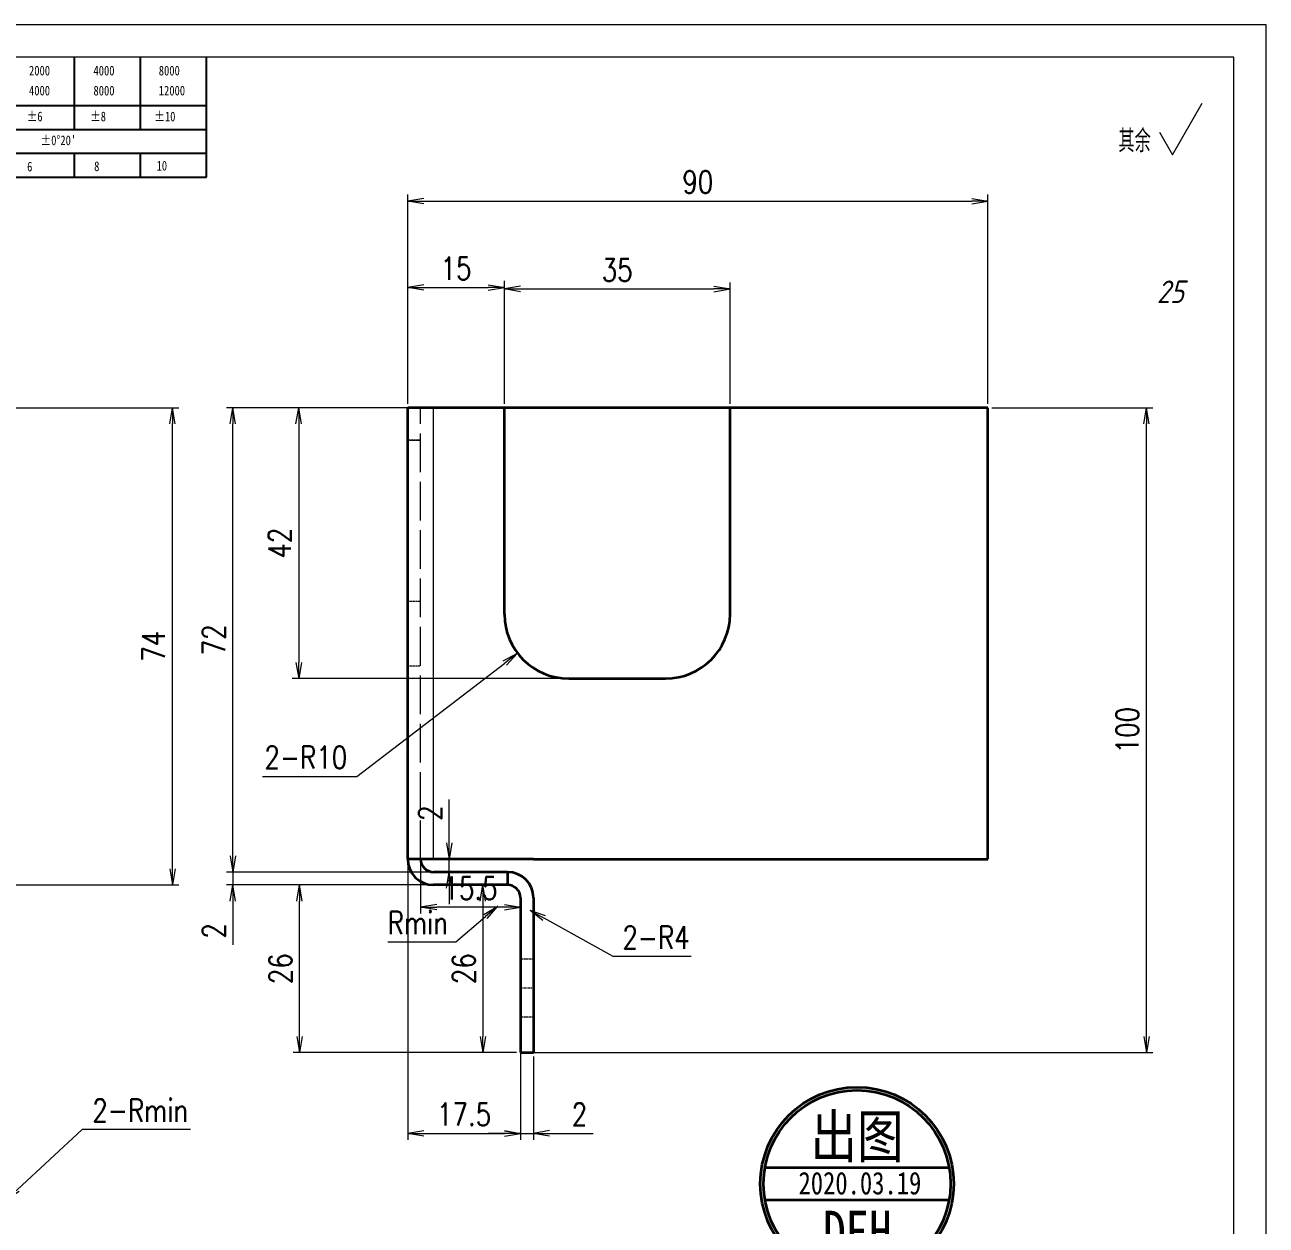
# Model space of a CAD drawing. Header units: millimetres. Extents: x -50531 to 104182, y -50696 to 36723.
# Drawn here: x -50253 to -50060.4, y 35705.5 to 35891.6 of the extents above; entities that cross this region are included whole.
import ezdxf
from ezdxf.enums import TextEntityAlignment as Align

# ---------------------------------------------------------------- set-up
doc = ezdxf.new("R2010")
doc.units = ezdxf.units.MM
doc.header["$LTSCALE"] = 0.5
for name, pattern in [('AM_ISO02W050x2', [3.75, 3, -0.75]), ('AM_ISO08W050x2', [9, 6, -0.75, 1.5, -0.75]), ('DASHDOT', [18.5, 12, -3, 0.5, -3]), ('DASHED', [15, 12, -3]), ('DOT2', [0.125, 0, -0.125])]:
    doc.linetypes.add(name, pattern=pattern)
for name, color, linetype, lineweight in [('中心线', 2, 'AM_ISO08W050x2', 18), ('印章专用-出图', 1, 'Continuous', 80), ('图框', 7, 'Continuous', 18), ('标注线', 3, 'Continuous', 18), ('粗实线', 7, 'Continuous', 35), ('虚线', 1, 'AM_ISO02W050x2', 18)]:
    doc.layers.add(name, color=color, linetype=linetype, lineweight=lineweight)
doc.layers.add('图\\M+19E79\\M+195B6\\M+18E9A', color=7, linetype='Continuous')
doc.layers.add('打印-禁用', color=7, linetype='Continuous', lineweight=15, plot=False)
doc.styles.add('DIM', font='romans.shx', dxfattribs={"width": 0.8, "bigfont": 'bigfont.shx'})
doc.styles.add('国标', font='simfang.ttf', dxfattribs={"width": 0.8})
doc.styles.add('机械长仿宋', font='gbenor.shx', dxfattribs={"height": 1, "bigfont": 'gbcbig.shx'})
doc.dimstyles.new('DEH 1-1$0', dxfattribs={"dimtxt": 3.5, "dimasz": 2.5, "dimexe": 1, "dimexo": 0.625, "dimgap": 1.2, "dimtad": 1, "dimzin": 9, "dimdsep": 46, "dimtxsty": 'DIM', "dimblk": 'OPEN', "dimcen": 0, "dimclrd": 8, "dimclre": 8, "dimclrt": 2, "dimazin": 2, "dimtfac": 0.5, "dimtmove": 0, "dimatfit": 3, "dimldrblk": 'OPEN', "dimfxl": 0, "dimtolj": 2, "dimlwd": 18, "dimlwe": 18, "dimarcsym": 0})
doc.dimstyles.new('DEH 1-1$4', dxfattribs={"dimtxt": 3.5, "dimasz": 2.5, "dimexe": 1, "dimexo": 0.625, "dimgap": 1.2, "dimtad": 1, "dimtoh": 1, "dimdsep": 46, "dimtxsty": 'DIM', "dimblk": 'OPEN', "dimcen": 0, "dimclrd": 8, "dimclre": 8, "dimclrt": 2, "dimazin": 2, "dimtfac": 0.5, "dimtofl": 0, "dimtmove": 0, "dimatfit": 3, "dimldrblk": 'OPEN', "dimfxl": 0, "dimtolj": 2, "dimlwd": 18, "dimlwe": 18, "dimarcsym": 0})

# ---------------------------------------------------------------- blocks, each defined once
blk = doc.blocks.new('GZDEH零件A3图框V01版')
at = {"layer": '图\\M+19E79\\M+195B6\\M+18E9A', "color": 9}
for p, q in [((3092.64, -1561.98), (3092.64, -1554.46)), ((3102.86, -1561.98), (3102.86, -1554.46)), ((3113.09, -1573.08), (3113.09, -1554.46)), ((2996.09, -1561.98), (3113.09, -1561.98)), ((3092.64, -1565.68), (3092.64, -1561.98)), ((3102.86, -1565.68), (3102.86, -1561.98)), ((2996.09, -1565.68), (3113.09, -1565.68)), ((2996.09, -1569.38), (3113.09, -1569.38)), ((3092.64, -1573.08), (3092.64, -1569.38)), ((3102.86, -1573.08), (3102.86, -1569.38)), ((2990.09, -1573.08), (3113.09, -1573.08))]:
    blk.add_line(p, q, dxfattribs=at)
at = {"layer": '图框', "linetype": 'Continuous'}
for p, q in [((3272.49, -1554.46), (2882.49, -1554.46)), ((3272.49, -1832.96), (3272.49, -1554.46))]:
    blk.add_line(p, q, dxfattribs=at)
at = {"layer": '打印-禁用', "linetype": 'Continuous'}
for p, q in [((3277.49, -1549.46), (2857.49, -1549.46)), ((3277.49, -1846.46), (3277.49, -1549.46))]:
    blk.add_line(p, q, dxfattribs=at)
at = {"layer": '图\\M+19E79\\M+195B6\\M+18E9A', "color": 9, "style": '国标', "width": 0.8}
for s, p in [('2000', (3085.57, -1557.31)), ('4000', (3095.57, -1557.31)), ('8000', (3105.7, -1557.31)), ('4000', (3085.57, -1560.41)), ('8000', (3095.57, -1560.41)), ('12000', (3105.7, -1560.41)), ('±6', (3085.22, -1564.42)), ('±8', (3095.06, -1564.42)), ('±10', (3105.02, -1564.42)), ("±0%%D20'", (3087.38, -1568.12)), ('6', (3085.28, -1572.19)), ('8', (3095.68, -1572.15)), ('10', (3105.36, -1572.06))]:
    blk.add_text(s, height=1.5, dxfattribs=at).set_placement(p)
blk = doc.blocks.new('DEH A3')
at = {"layer": '图框'}
blk.add_blockref('GZDEH零件A3图框V01版', (-2857.49, 1846.46), dxfattribs=at)
blk = doc.blocks.new('其余任何25')
at = {"layer": '标注线'}
for p, q in [((0, 0), (4.62, 8)), ((-2.02, 3.5), (0, 0))]:
    blk.add_line(p, q, dxfattribs=at)
at = {"layer": '标注线', "color": 7, "linetype": 'DOT2', "style": '机械长仿宋'}
blk.add_text('其余', height=3.5, dxfattribs=at).set_placement((-8.38, 0.4))
at = {"layer": '标注线', "color": 2, "style": '机械长仿宋', "oblique": 15}
blk.add_attdef('25', text='', height=3.5, dxfattribs=at).set_placement((1.79, -24.04), align=Align.BOTTOM_RIGHT)
blk = doc.blocks.new('_Open')
at = {"color": 0, "linetype": 'ByBlock', "lineweight": -2}
for p, q in [((-1, 0.167), (0, 0)), ((-1, -0.167), (0, 0)), ((0, 0), (-1, 0))]:
    blk.add_line(p, q, dxfattribs=at)
blk = doc.blocks.new('*D21')
at = {"layer": 'Defpoints', "color": 0, "transparency": 16777216}
for p in [(-50255.46, 35832.26), (-50230.1, 35832.26), (-50262.96, 35758.26)]:
    blk.add_point(p, dxfattribs=at)
at = {"layer": '标注线', "color": 8, "lineweight": 18, "transparency": 16777216}
for p, q in [((-50254.83, 35832.26), (-50229.1, 35832.26)), ((-50230.1, 35760.76), (-50230.1, 35829.76)), ((-50262.33, 35758.26), (-50229.1, 35758.26))]:
    blk.add_line(p, q, dxfattribs=at)
at = {"layer": '标注线', "color": 8, "lineweight": 18, "transparency": 16777216, "xscale": 2.5, "yscale": 2.5, "zscale": 2.5}
for p, rotation in [((-50230.1, 35832.26), 90), ((-50230.1, 35758.26), 270)]:
    blk.add_blockref('_Open', p, dxfattribs=dict(at, rotation=rotation))
at = {"layer": '标注线', "color": 2, "transparency": 16777216, "insert": (-50233.05, 35795.26), "char_height": 3.5, "attachment_point": 5, "rotation": 90, "style": 'DIM'}
blk.add_mtext('\\A2;74', dxfattribs=at)
blk = doc.blocks.new('*D22')
at = {"layer": 'Defpoints', "color": 0, "transparency": 16777216}
for p in [(-50103.62, 35864.32), (-50193.62, 35832.26), (-50103.62, 35832.26)]:
    blk.add_point(p, dxfattribs=at)
at = {"layer": '标注线', "color": 8, "lineweight": 18, "transparency": 16777216}
for p, q in [((-50193.62, 35832.88), (-50193.62, 35865.32)), ((-50191.12, 35864.32), (-50106.12, 35864.32)), ((-50103.62, 35832.88), (-50103.62, 35865.32))]:
    blk.add_line(p, q, dxfattribs=at)
at = {"layer": '标注线', "color": 8, "lineweight": 18, "transparency": 16777216, "xscale": 2.5, "yscale": 2.5, "zscale": 2.5, "rotation": 180}
blk.add_blockref('_Open', (-50193.62, 35864.32), dxfattribs=at)
at = {"layer": '标注线', "color": 8, "lineweight": 18, "transparency": 16777216, "xscale": 2.5, "yscale": 2.5, "zscale": 2.5}
blk.add_blockref('_Open', (-50103.62, 35864.32), dxfattribs=at)
at = {"layer": '标注线', "color": 2, "transparency": 16777216, "insert": (-50148.62, 35867.27), "char_height": 3.5, "attachment_point": 5, "style": 'DIM'}
blk.add_mtext('\\A2;90', dxfattribs=at)
blk = doc.blocks.new('*D23')
at = {"layer": 'Defpoints', "color": 0, "transparency": 16777216}
for p in [(-50178.62, 35850.92), (-50193.62, 35832.26), (-50178.62, 35832.26)]:
    blk.add_point(p, dxfattribs=at)
at = {"layer": '标注线', "color": 8, "lineweight": 18, "transparency": 16777216}
for p, q in [((-50193.62, 35832.88), (-50193.62, 35851.92)), ((-50191.12, 35850.92), (-50181.12, 35850.92)), ((-50178.62, 35832.88), (-50178.62, 35851.92))]:
    blk.add_line(p, q, dxfattribs=at)
at = {"layer": '标注线', "color": 8, "lineweight": 18, "transparency": 16777216, "xscale": 2.5, "yscale": 2.5, "zscale": 2.5, "rotation": 180}
blk.add_blockref('_Open', (-50193.62, 35850.92), dxfattribs=at)
at = {"layer": '标注线', "color": 8, "lineweight": 18, "transparency": 16777216, "xscale": 2.5, "yscale": 2.5, "zscale": 2.5}
blk.add_blockref('_Open', (-50178.62, 35850.92), dxfattribs=at)
at = {"layer": '标注线', "color": 2, "transparency": 16777216, "insert": (-50186.12, 35853.87), "char_height": 3.5, "attachment_point": 5, "style": 'DIM'}
blk.add_mtext('\\A2;15', dxfattribs=at)
blk = doc.blocks.new('*D24')
at = {"layer": 'Defpoints', "color": 0, "transparency": 16777216}
for p in [(-50143.62, 35850.68), (-50178.62, 35832.26), (-50143.62, 35832.26)]:
    blk.add_point(p, dxfattribs=at)
at = {"layer": '标注线', "color": 8, "lineweight": 18, "transparency": 16777216}
for p, q in [((-50178.62, 35832.88), (-50178.62, 35851.68)), ((-50176.12, 35850.68), (-50146.12, 35850.68)), ((-50143.62, 35832.88), (-50143.62, 35851.68))]:
    blk.add_line(p, q, dxfattribs=at)
at = {"layer": '标注线', "color": 8, "lineweight": 18, "transparency": 16777216, "xscale": 2.5, "yscale": 2.5, "zscale": 2.5, "rotation": 180}
blk.add_blockref('_Open', (-50178.62, 35850.68), dxfattribs=at)
at = {"layer": '标注线', "color": 8, "lineweight": 18, "transparency": 16777216, "xscale": 2.5, "yscale": 2.5, "zscale": 2.5}
blk.add_blockref('_Open', (-50143.62, 35850.68), dxfattribs=at)
at = {"layer": '标注线', "color": 2, "transparency": 16777216, "insert": (-50161.12, 35853.63), "char_height": 3.5, "attachment_point": 5, "style": 'DIM'}
blk.add_mtext('\\A2;35', dxfattribs=at)
blk = doc.blocks.new('*D25')
at = {"layer": 'Defpoints', "color": 0, "transparency": 16777216}
for p in [(-50178.62, 35832.26), (-50210.53, 35790.26), (-50168.62, 35790.26)]:
    blk.add_point(p, dxfattribs=at)
at = {"layer": '标注线', "color": 8, "lineweight": 18, "transparency": 16777216}
for p, q in [((-50179.24, 35832.26), (-50211.53, 35832.26)), ((-50210.53, 35829.76), (-50210.53, 35792.76)), ((-50169.24, 35790.26), (-50211.53, 35790.26))]:
    blk.add_line(p, q, dxfattribs=at)
at = {"layer": '标注线', "color": 8, "lineweight": 18, "transparency": 16777216, "xscale": 2.5, "yscale": 2.5, "zscale": 2.5}
for p, rotation in [((-50210.53, 35832.26), 90), ((-50210.53, 35790.26), 270)]:
    blk.add_blockref('_Open', p, dxfattribs=dict(at, rotation=rotation))
at = {"layer": '标注线', "color": 2, "transparency": 16777216, "insert": (-50213.48, 35811.26), "char_height": 3.5, "attachment_point": 5, "rotation": 90, "style": 'DIM'}
blk.add_mtext('\\A2;42', dxfattribs=at)
blk = doc.blocks.new('*D26')
at = {"layer": 'Defpoints', "color": 0, "transparency": 16777216}
for p in [(-50103.62, 35832.26), (-50079.03, 35832.26), (-50176.12, 35732.26)]:
    blk.add_point(p, dxfattribs=at)
at = {"layer": '标注线', "color": 8, "lineweight": 18, "transparency": 16777216}
for p, q in [((-50102.99, 35832.26), (-50078.03, 35832.26)), ((-50079.03, 35734.76), (-50079.03, 35829.76)), ((-50175.49, 35732.26), (-50078.03, 35732.26))]:
    blk.add_line(p, q, dxfattribs=at)
at = {"layer": '标注线', "color": 8, "lineweight": 18, "transparency": 16777216, "xscale": 2.5, "yscale": 2.5, "zscale": 2.5}
for p, rotation in [((-50079.03, 35832.26), 90), ((-50079.03, 35732.26), 270)]:
    blk.add_blockref('_Open', p, dxfattribs=dict(at, rotation=rotation))
at = {"layer": '标注线', "color": 2, "transparency": 16777216, "insert": (-50081.98, 35782.26), "char_height": 3.5, "attachment_point": 5, "rotation": 90, "style": 'DIM'}
blk.add_mtext('\\A2;100', dxfattribs=at)
blk = doc.blocks.new('*D38')
at = {"layer": 'Defpoints', "color": 0, "transparency": 16777216}
for p in [(-50176.12, 35732.26), (-50174.12, 35732.26), (-50174.12, 35719.73)]:
    blk.add_point(p, dxfattribs=at)
at = {"layer": '标注线', "color": 8, "lineweight": 18, "transparency": 16777216}
for p, q in [((-50176.12, 35731.63), (-50176.12, 35718.73)), ((-50174.12, 35731.63), (-50174.12, 35718.73)), ((-50178.62, 35719.73), (-50181.12, 35719.73)), ((-50176.12, 35719.73), (-50174.12, 35719.73)), ((-50171.62, 35719.73), (-50164.85, 35719.73))]:
    blk.add_line(p, q, dxfattribs=at)
at = {"layer": '标注线', "color": 8, "lineweight": 18, "transparency": 16777216, "xscale": 2.5, "yscale": 2.5, "zscale": 2.5}
blk.add_blockref('_Open', (-50176.12, 35719.73), dxfattribs=at)
at = {"layer": '标注线', "color": 8, "lineweight": 18, "transparency": 16777216, "xscale": 2.5, "yscale": 2.5, "zscale": 2.5, "rotation": 180}
blk.add_blockref('_Open', (-50174.12, 35719.73), dxfattribs=at)
at = {"layer": '标注线', "color": 2, "transparency": 16777216, "insert": (-50166.98, 35722.68), "char_height": 3.5, "attachment_point": 5, "style": 'DIM'}
blk.add_mtext('\\A2;2', dxfattribs=at)
blk = doc.blocks.new('*D39')
at = {"layer": 'Defpoints', "color": 0, "transparency": 16777216}
for p in [(-50179.06, 35760.26), (-50220.75, 35758.26), (-50179.06, 35758.26)]:
    blk.add_point(p, dxfattribs=at)
at = {"layer": '标注线', "color": 8, "lineweight": 18, "transparency": 16777216}
for p, q in [((-50220.75, 35762.76), (-50220.75, 35765.26)), ((-50179.69, 35760.26), (-50221.75, 35760.26)), ((-50220.75, 35760.26), (-50220.75, 35758.26)), ((-50179.69, 35758.26), (-50221.75, 35758.26)), ((-50220.75, 35755.76), (-50220.75, 35748.99))]:
    blk.add_line(p, q, dxfattribs=at)
at = {"layer": '标注线', "color": 8, "lineweight": 18, "transparency": 16777216, "xscale": 2.5, "yscale": 2.5, "zscale": 2.5}
for p, rotation in [((-50220.75, 35760.26), 270), ((-50220.75, 35758.26), 90)]:
    blk.add_blockref('_Open', p, dxfattribs=dict(at, rotation=rotation))
at = {"layer": '标注线', "color": 2, "transparency": 16777216, "insert": (-50223.7, 35751.13), "char_height": 3.5, "attachment_point": 5, "rotation": 90, "style": 'DIM'}
blk.add_mtext('\\A2;2', dxfattribs=at)
blk = doc.blocks.new('*D40')
at = {"layer": 'Defpoints', "color": 0, "transparency": 16777216}
for p in [(-50210.4, 35758.26), (-50178.12, 35758.26), (-50176.12, 35732.26)]:
    blk.add_point(p, dxfattribs=at)
at = {"layer": '标注线', "color": 8, "lineweight": 18, "transparency": 16777216}
for p, q in [((-50178.74, 35758.26), (-50211.4, 35758.26)), ((-50210.4, 35734.76), (-50210.4, 35755.76)), ((-50176.74, 35732.26), (-50211.4, 35732.26))]:
    blk.add_line(p, q, dxfattribs=at)
at = {"layer": '标注线', "color": 8, "lineweight": 18, "transparency": 16777216, "xscale": 2.5, "yscale": 2.5, "zscale": 2.5}
for p, rotation in [((-50210.4, 35758.26), 90), ((-50210.4, 35732.26), 270)]:
    blk.add_blockref('_Open', p, dxfattribs=dict(at, rotation=rotation))
at = {"layer": '标注线', "color": 2, "transparency": 16777216, "insert": (-50213.35, 35745.26), "char_height": 3.5, "attachment_point": 5, "rotation": 90, "style": 'DIM'}
blk.add_mtext('\\A2;26', dxfattribs=at)
blk = doc.blocks.new('*D41')
at = {"layer": 'Defpoints', "color": 0, "transparency": 16777216}
for p in [(-50220.75, 35832.26), (-50193.62, 35832.26), (-50189.62, 35760.26)]:
    blk.add_point(p, dxfattribs=at)
at = {"layer": '标注线', "color": 8, "lineweight": 18, "transparency": 16777216}
for p, q in [((-50194.24, 35832.26), (-50221.75, 35832.26)), ((-50220.75, 35762.76), (-50220.75, 35829.76)), ((-50190.24, 35760.26), (-50221.75, 35760.26))]:
    blk.add_line(p, q, dxfattribs=at)
at = {"layer": '标注线', "color": 8, "lineweight": 18, "transparency": 16777216, "xscale": 2.5, "yscale": 2.5, "zscale": 2.5}
for p, rotation in [((-50220.75, 35832.26), 90), ((-50220.75, 35760.26), 270)]:
    blk.add_blockref('_Open', p, dxfattribs=dict(at, rotation=rotation))
at = {"layer": '标注线', "color": 2, "transparency": 16777216, "insert": (-50223.7, 35796.26), "char_height": 3.5, "attachment_point": 5, "rotation": 90, "style": 'DIM'}
blk.add_mtext('\\A2;72', dxfattribs=at)
blk = doc.blocks.new('*D43')
at = {"layer": 'Defpoints', "color": 0, "transparency": 16777216}
for p in [(-50168.62, 35800.26), (-50176.56, 35794.18)]:
    blk.add_point(p, dxfattribs=at)
at = {"layer": '标注线', "color": 8, "lineweight": 18, "transparency": 16777216}
for p, q in [((-50201.49, 35775.09), (-50178.54, 35792.66)), ((-50216.16, 35775.09), (-50201.49, 35775.09))]:
    blk.add_line(p, q, dxfattribs=at)
at = {"layer": '标注线', "color": 8, "lineweight": 18, "transparency": 16777216, "xscale": 2.5, "yscale": 2.5, "zscale": 2.5, "rotation": 37.44072993437506}
blk.add_blockref('_Open', (-50176.56, 35794.18), dxfattribs=at)
at = {"layer": '标注线', "color": 2, "transparency": 16777216, "insert": (-50209.42, 35778.04), "char_height": 3.5, "attachment_point": 5, "style": 'DIM'}
blk.add_mtext('\\A2;{\\Fromans,bigfont|c134;2-R10}', dxfattribs=at)
blk = doc.blocks.new('*D44')
at = {"layer": 'Defpoints', "color": 0, "transparency": 16777216}
for p in [(-50178.12, 35756.26), (-50179.64, 35754.97)]:
    blk.add_point(p, dxfattribs=at)
at = {"layer": '标注线', "color": 8, "lineweight": 18, "transparency": 16777216}
for p, q in [((-50186.17, 35749.44), (-50181.55, 35753.35)), ((-50196.71, 35749.44), (-50186.17, 35749.44))]:
    blk.add_line(p, q, dxfattribs=at)
at = {"layer": '标注线', "color": 8, "lineweight": 18, "transparency": 16777216, "xscale": 2.5, "yscale": 2.5, "zscale": 2.5, "rotation": 40.25415585881474}
blk.add_blockref('_Open', (-50179.64, 35754.97), dxfattribs=at)
at = {"layer": '标注线', "color": 2, "transparency": 16777216, "insert": (-50192.04, 35752.39), "char_height": 3.5, "attachment_point": 5, "style": 'DIM'}
blk.add_mtext('\\A2;{\\Fromans,bigfont|c134;Rmin}', dxfattribs=at)
blk = doc.blocks.new('*D45')
at = {"layer": 'Defpoints', "color": 0, "transparency": 16777216}
for p in [(-50178.12, 35756.26), (-50174.62, 35754.31)]:
    blk.add_point(p, dxfattribs=at)
at = {"layer": '标注线', "color": 8, "lineweight": 18, "transparency": 16777216}
for p, q in [((-50161.76, 35747.16), (-50172.44, 35753.1)), ((-50149.63, 35747.16), (-50161.76, 35747.16))]:
    blk.add_line(p, q, dxfattribs=at)
at = {"layer": '标注线', "color": 8, "lineweight": 18, "transparency": 16777216, "xscale": 2.5, "yscale": 2.5, "zscale": 2.5, "rotation": 150.9052937361945}
blk.add_blockref('_Open', (-50174.62, 35754.31), dxfattribs=at)
at = {"layer": '标注线', "color": 2, "transparency": 16777216, "insert": (-50155.09, 35750.11), "char_height": 3.5, "attachment_point": 5, "style": 'DIM'}
blk.add_mtext('\\A2;{\\Fromans,bigfont|c134;2-R4}', dxfattribs=at)
blk = doc.blocks.new('*D46')
at = {"layer": 'Defpoints', "color": 0, "transparency": 16777216}
for p in [(-50255.99, 35709.34), (-50257.46, 35707.98)]:
    blk.add_point(p, dxfattribs=at)
at = {"layer": '标注线', "color": 8, "lineweight": 18, "transparency": 16777216}
for p, q in [((-50244.1, 35720.34), (-50254.16, 35711.04)), ((-50227.3, 35720.34), (-50244.1, 35720.34))]:
    blk.add_line(p, q, dxfattribs=at)
at = {"layer": '标注线', "color": 8, "lineweight": 18, "transparency": 16777216, "xscale": 2.5, "yscale": 2.5, "zscale": 2.5, "rotation": 222.7775965591359}
blk.add_blockref('_Open', (-50255.99, 35709.34), dxfattribs=at)
at = {"layer": '标注线', "color": 2, "transparency": 16777216, "insert": (-50235.1, 35723.29), "char_height": 3.5, "attachment_point": 5, "style": 'DIM'}
blk.add_mtext('\\A2;{\\Fromans,bigfont|c134;2-Rmin}', dxfattribs=at)
blk = doc.blocks.new('*D47')
at = {"layer": 'Defpoints', "color": 0, "transparency": 16777216}
for p in [(-50193.62, 35762.26), (-50176.12, 35752.03), (-50176.12, 35719.72)]:
    blk.add_point(p, dxfattribs=at)
at = {"layer": '标注线', "color": 8, "lineweight": 18, "transparency": 16777216}
for p, q in [((-50193.62, 35761.63), (-50193.62, 35718.72)), ((-50176.12, 35751.4), (-50176.12, 35718.72)), ((-50191.12, 35719.72), (-50178.62, 35719.72))]:
    blk.add_line(p, q, dxfattribs=at)
at = {"layer": '标注线', "color": 8, "lineweight": 18, "transparency": 16777216, "xscale": 2.5, "yscale": 2.5, "zscale": 2.5, "rotation": 180}
blk.add_blockref('_Open', (-50193.62, 35719.72), dxfattribs=at)
at = {"layer": '标注线', "color": 8, "lineweight": 18, "transparency": 16777216, "xscale": 2.5, "yscale": 2.5, "zscale": 2.5}
blk.add_blockref('_Open', (-50176.12, 35719.72), dxfattribs=at)
at = {"layer": '标注线', "color": 2, "transparency": 16777216, "insert": (-50184.87, 35722.67), "char_height": 3.5, "attachment_point": 5, "style": 'DIM'}
blk.add_mtext('\\A2;17.5', dxfattribs=at)
blk = doc.blocks.new('出图章')
at = {"layer": '印章专用-出图'}
h = blk.add_hatch(color=256, dxfattribs=at)
h.paths.add_polyline_path([(15, 0, 1), (-15, 0, 1)])
h.paths.add_polyline_path([(14.5, 0, 1), (-14.5, 0, 1)], flags=16)
h.paths.add_polyline_path([(-7.31, -12.35), (7.41, -12.35), (7.41, -2.73), (-7.31, -2.73)], flags=8)
at = {"layer": '印章专用-出图', "lineweight": 35}
for p, q in [((-14.28, 2.5), (14.28, 2.5)), ((-14.28, -2.5), (14.28, -2.5))]:
    blk.add_line(p, q, dxfattribs=at)
for radius in [15, 14.5]:
    blk.add_circle((0, 0), radius, dxfattribs=at)
at = {"layer": '印章专用-出图', "color": 4, "style": '国标', "width": 0.8}
blk.add_text('DEH', height=6.562, dxfattribs=at).set_placement((0.05, -10.74), align=Align.CENTER)
at = {"layer": '印章专用-出图', "color": 3, "style": '国标', "width": 0.8}
blk.add_attdef('出图', text='', height=6.6, dxfattribs=at).set_placement((0, 7.35), align=Align.MIDDLE_CENTER)
at = {"layer": '印章专用-出图', "color": 2, "style": '国标', "width": 0.8}
blk.add_attdef('XXXX.XX.XX', text='', height=3.5, dxfattribs=at).set_placement((0.45, 0.1), align=Align.MIDDLE_CENTER)
blk = doc.blocks.new('YZ-CT')
at = {"layer": '印章专用-出图'}
blk.add_blockref('出图章', (0.63, 0), dxfattribs=at).add_auto_attribs({'出图': '出图', 'XXXX.XX.XX': '2020.03.19'})
blk = doc.blocks.new('*D121')
at = {"layer": 'Defpoints', "color": 0, "transparency": 16777216}
for p in [(-50189.62, 35762.26), (-50187.19, 35762.26), (-50189.62, 35760.26)]:
    blk.add_point(p, dxfattribs=at)
at = {"layer": '标注线', "color": 8, "lineweight": 18, "transparency": 16777216}
for p, q in [((-50187.19, 35764.76), (-50187.19, 35771.53)), ((-50188.99, 35762.26), (-50186.19, 35762.26)), ((-50187.19, 35760.26), (-50187.19, 35762.26)), ((-50188.99, 35760.26), (-50186.19, 35760.26)), ((-50187.19, 35757.76), (-50187.19, 35755.26))]:
    blk.add_line(p, q, dxfattribs=at)
at = {"layer": '标注线', "color": 8, "lineweight": 18, "transparency": 16777216, "xscale": 2.5, "yscale": 2.5, "zscale": 2.5}
for p, rotation in [((-50187.19, 35762.26), 270), ((-50187.19, 35760.26), 90)]:
    blk.add_blockref('_Open', p, dxfattribs=dict(at, rotation=rotation))
at = {"layer": '标注线', "color": 2, "transparency": 16777216, "insert": (-50190.14, 35769.39), "char_height": 3.5, "attachment_point": 5, "rotation": 90, "style": 'DIM'}
blk.add_mtext('\\A2;2', dxfattribs=at)
blk = doc.blocks.new('*D122')
at = {"layer": 'Defpoints', "color": 0, "transparency": 16777216}
for p in [(-50191.62, 35762.26), (-50176.12, 35756.26), (-50191.62, 35754.8)]:
    blk.add_point(p, dxfattribs=at)
at = {"layer": '标注线', "color": 8, "lineweight": 18, "transparency": 16777216}
for p, q in [((-50191.62, 35761.63), (-50191.62, 35753.8)), ((-50178.62, 35754.8), (-50189.12, 35754.8)), ((-50176.12, 35755.63), (-50176.12, 35753.8))]:
    blk.add_line(p, q, dxfattribs=at)
at = {"layer": '标注线', "color": 8, "lineweight": 18, "transparency": 16777216, "xscale": 2.5, "yscale": 2.5, "zscale": 2.5, "rotation": 180}
blk.add_blockref('_Open', (-50191.62, 35754.8), dxfattribs=at)
at = {"layer": '标注线', "color": 8, "lineweight": 18, "transparency": 16777216, "xscale": 2.5, "yscale": 2.5, "zscale": 2.5}
blk.add_blockref('_Open', (-50176.12, 35754.8), dxfattribs=at)
at = {"layer": '标注线', "color": 2, "transparency": 16777216, "insert": (-50183.87, 35757.75), "char_height": 3.5, "attachment_point": 5, "style": 'DIM'}
blk.add_mtext('\\A2;15.5', dxfattribs=at)
blk = doc.blocks.new('*D123')
at = {"layer": 'Defpoints', "color": 0, "transparency": 16777216}
for p in [(-50178.12, 35758.26), (-50181.96, 35732.26), (-50178.12, 35732.26)]:
    blk.add_point(p, dxfattribs=at)
at = {"layer": '标注线', "color": 8, "lineweight": 18, "transparency": 16777216}
for p, q in [((-50178.74, 35758.26), (-50182.96, 35758.26)), ((-50181.96, 35755.76), (-50181.96, 35734.76)), ((-50178.74, 35732.26), (-50182.96, 35732.26))]:
    blk.add_line(p, q, dxfattribs=at)
at = {"layer": '标注线', "color": 8, "lineweight": 18, "transparency": 16777216, "xscale": 2.5, "yscale": 2.5, "zscale": 2.5}
for p, rotation in [((-50181.96, 35758.26), 90), ((-50181.96, 35732.26), 270)]:
    blk.add_blockref('_Open', p, dxfattribs=dict(at, rotation=rotation))
at = {"layer": '标注线', "color": 2, "transparency": 16777216, "insert": (-50184.91, 35745.26), "char_height": 3.5, "attachment_point": 5, "rotation": 90, "style": 'DIM'}
blk.add_mtext('\\A2;26', dxfattribs=at)

msp = doc.modelspace()

# ---------------------------------------------------------------- linework, layer by layer
at = {"color": 7, "lineweight": 13}
msp.add_line((-50189.618, 35762.259), (-50189.618, 35832.259), dxfattribs=at)
at = {"layer": '中心线', "linetype": 'DASHDOT', "lineweight": 13, "ltscale": 0.06001}
msp.add_line((-50173.918, 35742.259), (-50176.319, 35742.259), dxfattribs=at)
at = {"layer": '粗实线', "lineweight": 35}
for p, q in [((-50193.618, 35762.259), (-50193.618, 35832.259)), ((-50178.618, 35800.259), (-50178.618, 35832.259)), ((-50143.618, 35832.259), (-50178.618, 35832.259)), ((-50103.618, 35832.259), (-50143.618, 35832.259)), ((-50143.618, 35800.259), (-50143.618, 35832.259)), ((-50103.618, 35762.259), (-50103.618, 35832.259)), ((-50174.118, 35762.259), (-50103.618, 35762.259)), ((-50176.118, 35756.259), (-50176.118, 35732.259)), ((-50174.118, 35756.259), (-50174.118, 35732.259))]:
    msp.add_line(p, q, dxfattribs=at)
at = {"layer": '粗实线', "lineweight": 35, "ltscale": 0.1}
for p, q in [((-50189.618, 35832.259), (-50193.618, 35832.259)), ((-50189.618, 35762.259), (-50193.618, 35762.259))]:
    msp.add_line(p, q, dxfattribs=at)
at = {"layer": '粗实线', "lineweight": 35, "ltscale": 0.275}
msp.add_line((-50178.618, 35832.259), (-50189.618, 35832.259), dxfattribs=at)
at = {"layer": '粗实线', "lineweight": 35, "ltscale": 0.375}
msp.add_line((-50168.618, 35790.259), (-50153.618, 35790.259), dxfattribs=at)
at = {"layer": '粗实线', "lineweight": 35, "ltscale": 0.3875}
msp.add_line((-50174.118, 35762.259), (-50189.618, 35762.259), dxfattribs=at)
at = {"layer": '粗实线', "lineweight": 35, "ltscale": 0.2875}
for p, q in [((-50178.118, 35760.259), (-50189.618, 35760.259)), ((-50178.118, 35758.259), (-50189.618, 35758.259))]:
    msp.add_line(p, q, dxfattribs=at)
at = {"layer": '粗实线', "lineweight": 35, "ltscale": 0.05}
for p, q in [((-50178.118, 35760.259), (-50178.118, 35758.259)), ((-50176.118, 35732.259), (-50174.118, 35732.259))]:
    msp.add_line(p, q, dxfattribs=at)
at = {"layer": '粗实线', "lineweight": 35}
for centre, radius, start, end in [((-50168.618, 35800.259), 10, 180.00001, 270), ((-50153.618, 35800.259), 10, 270, 0), ((-50189.618, 35762.259), 4, 180.00001, 270), ((-50189.618, 35762.259), 2, 180.00001, 270), ((-50178.118, 35756.259), 4, 0, 90), ((-50178.118, 35756.259), 2, 0, 90)]:
    msp.add_arc(centre, radius, start, end, dxfattribs=at)
at = {"layer": '虚线', "linetype": 'DASHED', "lineweight": 13}
for p, q in [((-50191.618, 35762.259), (-50191.618, 35832.259)), ((-50189.618, 35762.259), (-50189.618, 35832.259)), ((-50189.618, 35762.259), (-50189.618, 35832.259)), ((-50189.618, 35762.259), (-50189.618, 35832.259))]:
    msp.add_line(p, q, dxfattribs=at)
at = {"layer": '虚线', "linetype": 'DASHED', "lineweight": 13, "ltscale": 0.05}
for p, q in [((-50191.618, 35827.259), (-50193.618, 35827.259)), ((-50193.618, 35827.259), (-50191.618, 35827.259)), ((-50193.618, 35802.259), (-50191.618, 35802.259)), ((-50193.618, 35802.259), (-50191.618, 35802.259)), ((-50193.618, 35792.259), (-50191.618, 35792.259)), ((-50174.118, 35746.759), (-50176.118, 35746.759)), ((-50174.118, 35746.759), (-50176.118, 35746.759)), ((-50174.118, 35737.759), (-50176.118, 35737.759)), ((-50174.118, 35737.759), (-50176.118, 35737.759))]:
    msp.add_line(p, q, dxfattribs=at)

# ---------------------------------------------------------------- block references
at = {"layer": '印章专用-出图'}
msp.add_blockref('YZ-CT', (-50124.547, 35711.907), dxfattribs=at)
at = {"layer": '图框'}
msp.add_blockref('DEH A3', (-50480.445, 35594.648), dxfattribs=at)
at = {"layer": '标注线'}
msp.add_blockref('其余任何25', (-50074.993, 35871.49), dxfattribs=at).add_auto_attribs({'25': '25'})

# ---------------------------------------------------------------- dimensions: what is measured, and where the dimension line sits
for base, p1, p2, picture, middle in [((-50103.618, 35864.319), (-50193.618, 35832.259), (-50103.618, 35832.259), '*D22', (-50148.618, 35867.269)), ((-50178.618, 35850.916), (-50193.618, 35832.259), (-50178.618, 35832.259), '*D23', (-50186.118, 35853.866)), ((-50143.618, 35850.68), (-50178.618, 35832.259), (-50143.618, 35832.259), '*D24', (-50161.118, 35853.63)), ((-50176.118, 35719.723), (-50193.618, 35762.259), (-50176.118, 35752.027), '*D47', (-50184.868, 35722.673)), ((-50191.618, 35754.799), (-50176.118, 35756.259), (-50191.618, 35762.259), '*D122', (-50183.868, 35757.749)), ((-50174.118, 35719.734), (-50176.118, 35732.259), (-50174.118, 35732.259), '*D38', (-50166.985, 35722.684))]:
    dim = msp.add_linear_dim(base=base, p1=p1, p2=p2, dimstyle='DEH 1-1$0', dxfattribs=at)
    dim.commit()
    dim.dimension.update_dxf_attribs({"geometry": picture, "text_midpoint": middle})
for base, p1, p2, picture, middle in [((-50230.096, 35832.259), (-50262.958, 35758.259), (-50255.458, 35832.259), '*D21', (-50233.046, 35795.259)), ((-50220.749, 35832.259), (-50189.618, 35760.259), (-50193.618, 35832.259), '*D41', (-50223.699, 35796.259)), ((-50210.53, 35790.259), (-50178.618, 35832.259), (-50168.618, 35790.259), '*D25', (-50213.48, 35811.259)), ((-50079.03, 35832.259), (-50176.118, 35732.259), (-50103.618, 35832.259), '*D26', (-50081.98, 35782.259)), ((-50187.189, 35762.259), (-50189.618, 35760.259), (-50189.618, 35762.259), '*D121', (-50190.139, 35769.392)), ((-50210.398, 35758.259), (-50176.118, 35732.259), (-50178.118, 35758.259), '*D40', (-50213.348, 35745.259)), ((-50181.963, 35732.259), (-50178.118, 35758.259), (-50178.118, 35732.259), '*D123', (-50184.913, 35745.259))]:
    dim = msp.add_linear_dim(base=base, p1=p1, p2=p2, angle=90, dimstyle='DEH 1-1$0', dxfattribs=at)
    dim.commit()
    dim.dimension.update_dxf_attribs({"geometry": picture, "text_midpoint": middle})
for center, mpoint, text, picture, middle in [((-50168.618, 35800.259), (-50176.558, 35794.179), '{\\Fromans,bigfont|c134;2-<>}', '*D43', (-50209.425, 35775.088)), ((-50178.118, 35756.259), (-50179.644, 35754.967), '{\\Fromans,bigfont|c134;Rmin}', '*D44', (-50192.039, 35749.44)), ((-50178.118, 35756.259), (-50174.623, 35754.314), '{\\Fromans,bigfont|c134;2-<>}', '*D45', (-50155.092, 35747.155)), ((-50257.458, 35707.979), (-50255.99, 35709.338), '{\\Fromans,bigfont|c134;2-Rmin}', '*D46', (-50235.104, 35720.336))]:
    dim = msp.add_radius_dim(center=center, mpoint=mpoint, text=text, dimstyle='DEH 1-1$4', dxfattribs=at)
    dim.commit()
    dim.dimension.update_dxf_attribs({"geometry": picture, "text_midpoint": middle, "dimtype": 164})
dim = msp.add_linear_dim(base=(-50220.749, 35758.259), p1=(-50179.061, 35760.259), p2=(-50179.061, 35758.259), angle=90, dimstyle='DEH 1-1$0', dxfattribs=at)
dim.commit()
dim.dimension.update_dxf_attribs({"geometry": '*D39', "text_midpoint": (-50220.749, 35751.126), "dimtype": 160})

doc.saveas('drawing.dxf')
